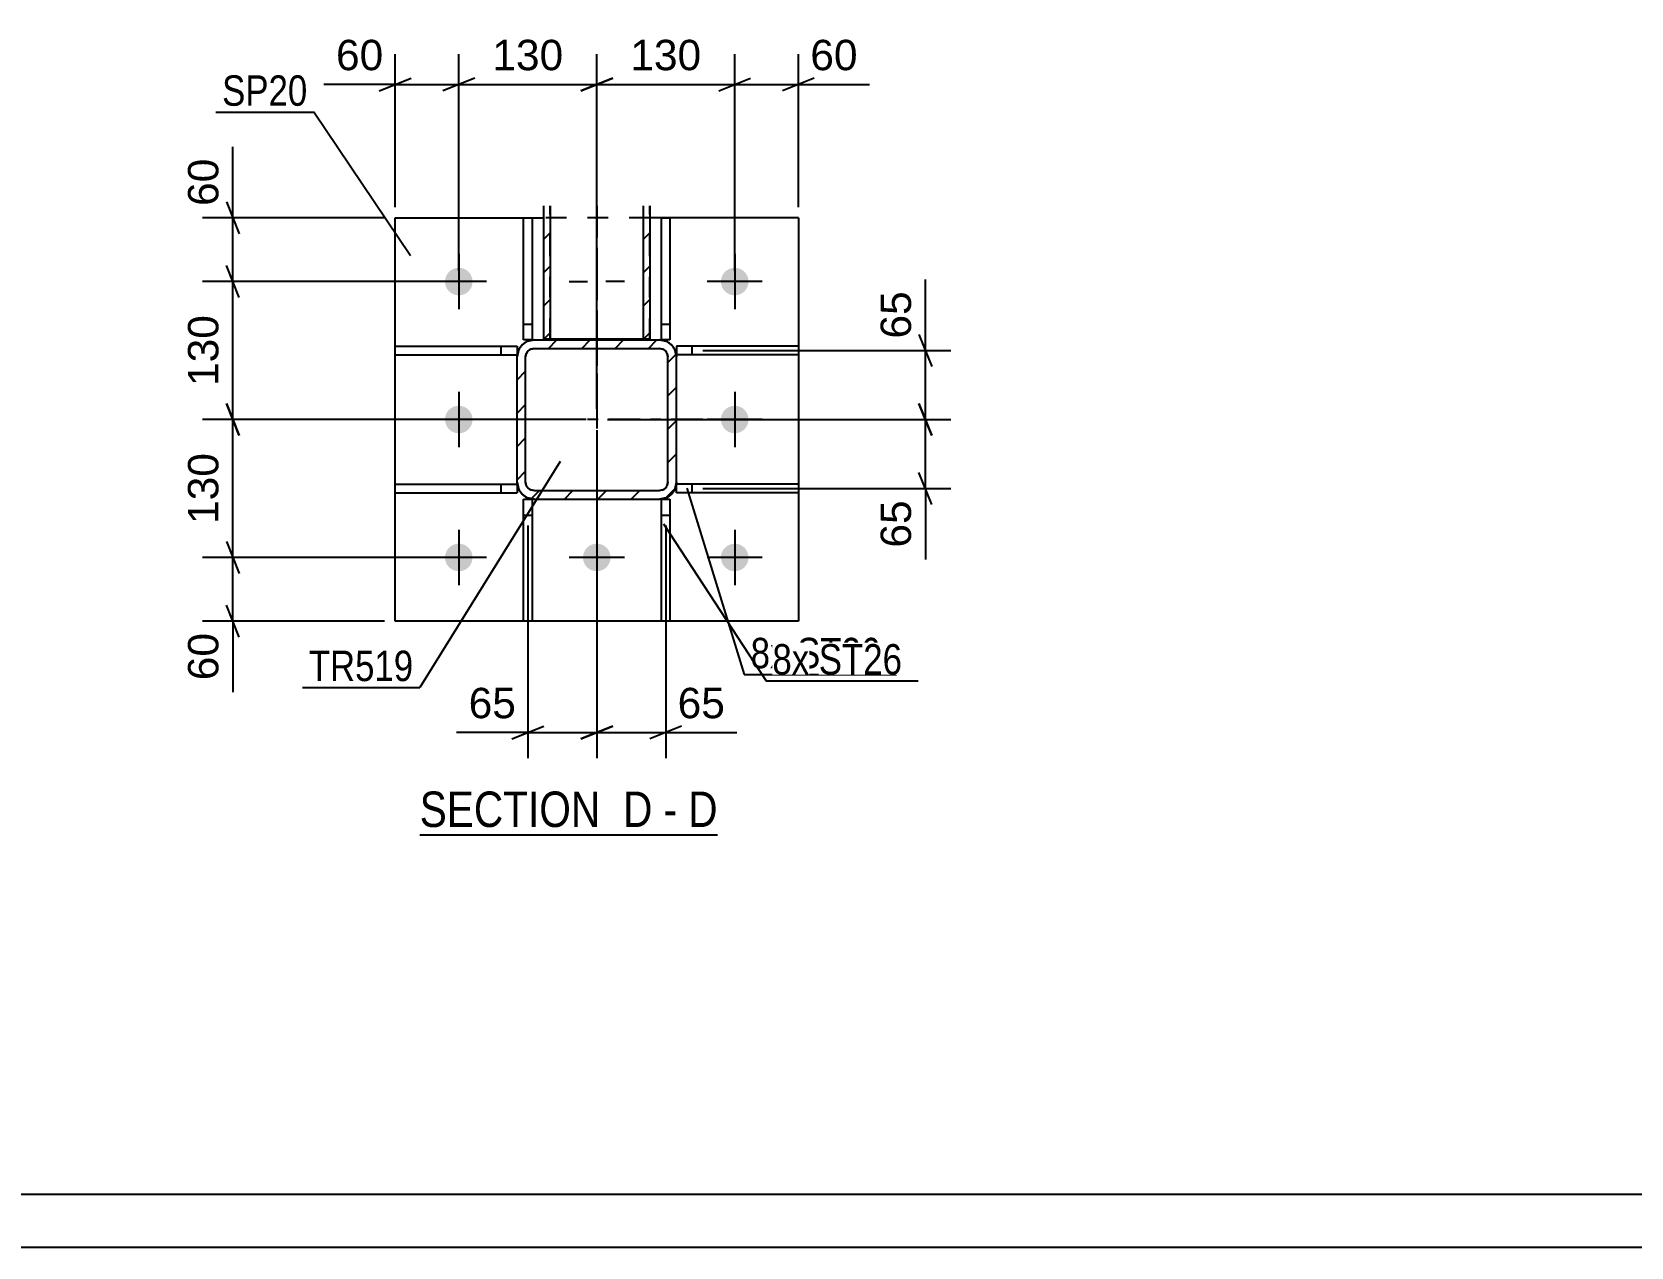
# Model space of a CAD drawing. Header units: millimetres. Extents: x -136 to 705, y -401 to 193.
# Drawn here: x 86.1 to 236.8, y -400.8 to -286.3 of the extents above; entities that cross this region are included whole.
import ezdxf

# ---------------------------------------------------------------- set-up
doc = ezdxf.new("R2010")
doc.units = ezdxf.units.MM
doc.linetypes.add('DXK_LINE_DOT2', pattern=[3.9198, 1.9599, -1.9599])
doc.linetypes.add('DXK_LINE_DOT3', pattern=[5.9187, 2.979, -0.9799, 0.9799, -0.9799])
doc.styles.add('Arial', font='ARIAL.TTF', dxfattribs={"height": 0.2})
doc.styles.add('Arial Narrow', font='ARIALN.TTF', dxfattribs={"height": 0.2})

# ---------------------------------------------------------------- blocks, each defined once
blk = doc.blocks.new('Unknown-318464307-1115')
at = {"color": 5, "linetype": 'Continuous'}
for p, q in [((-130.8, -395.79), (700.2, -395.79)), ((-135.8, -400.79), (705.2, -400.79))]:
    blk.add_line(p, q, dxfattribs=at)
blk = doc.blocks.new('Unknown-318464307-13 - 1228')
at = {"color": 6, "linetype": 'Continuous'}
blk.add_line((122.64, -361.95), (150.71, -361.95), dxfattribs=at)
at = {"color": 0, "linetype": 'Continuous'}
for points in [[(140.75, -361.2), (140.75, -357.7), (122.64, -357.7), (122.64, -361.2)], [(144.57, -361.2), (144.57, -357.7), (141.8, -357.7), (141.8, -361.2)], [(146.89, -361.2), (146.89, -357.7), (145.62, -357.7), (145.62, -361.2)], [(150.71, -361.2), (150.71, -357.7), (147.94, -357.7), (147.94, -361.2)]]:
    blk.add_wipeout(points, dxfattribs=at)
at = {"color": 7, "linetype": 'Continuous', "style": 'Arial Narrow'}
for s, p in [('SECTION ', (122.64, -361.2)), ('D', (141.8, -361.2)), ('D', (147.94, -361.2)), ('-', (145.62, -361.2))]:
    blk.add_text(s, height=3.34, dxfattribs=at).set_placement(p)
blk = doc.blocks.new('Part-318464307-1425 - 1228')
at = {"color": 2, "linetype": 'Continuous'}
for p, q in [((158.32, -328.9), (146.82, -328.9)), ((146.82, -329.7), (146.82, -328.9)), ((158.32, -329.7), (146.82, -329.7)), ((158.32, -328.9), (158.32, -329.7))]:
    blk.add_line(p, q, dxfattribs=at)
at = {"color": 7, "linetype": 'DXK_LINE_DOT2'}
blk.add_line((148.32, -329.7), (148.32, -328.9), dxfattribs=at)
blk = doc.blocks.new('Part-318464307-1430 - 1228')
at = {"color": 2, "linetype": 'Continuous'}
for p, q in [((158.32, -315.9), (146.82, -315.9)), ((146.82, -315.9), (146.82, -316.7)), ((158.32, -315.9), (158.32, -316.7)), ((158.32, -316.7), (146.82, -316.7))]:
    blk.add_line(p, q, dxfattribs=at)
at = {"color": 7, "linetype": 'DXK_LINE_DOT2'}
blk.add_line((148.32, -316.7), (148.32, -315.9), dxfattribs=at)
blk = doc.blocks.new('Part-318464307-1302 - 1228')
at = {"linetype": 'Continuous'}
h = blk.add_hatch(dxfattribs=at)
h.set_pattern_fill('', scale=0.7, style=0, pattern_type=0)
h.set_pattern_definition([(45, (145.8309, -330.1782), (-1.57154, 1.57154), [])])
h.paths.add_polyline_path([(145.22, -330.3), (145.83, -330.18), (146.35, -329.83), (146.7, -329.31), (146.82, -328.7), (146.82, -316.9), (146.7, -316.29), (146.35, -315.77), (145.83, -315.42), (145.22, -315.3), (133.42, -315.3), (132.81, -315.42), (132.29, -315.77), (131.94, -316.29), (131.82, -316.9), (131.82, -328.7), (131.94, -329.31), (132.29, -329.83), (132.81, -330.18), (133.42, -330.3)])
h.paths.add_polyline_path([(133.42, -329.5), (133.11, -329.44), (132.85, -329.27), (132.68, -329.01), (132.62, -328.7), (132.62, -316.9), (132.68, -316.59), (132.85, -316.33), (133.11, -316.16), (133.42, -316.1), (145.22, -316.1), (145.52, -316.16), (145.78, -316.33), (145.96, -316.59), (146.02, -316.9), (146.02, -328.7), (145.96, -329.01), (145.78, -329.27), (145.52, -329.44), (145.22, -329.5)])
at = {"color": 7, "linetype": 'DXK_LINE_DOT3'}
for p, q in [((139.32, -312.8), (139.32, -332.8)), ((149.32, -322.8), (129.32, -322.8))]:
    blk.add_line(p, q, dxfattribs=at)
at = {"color": 7, "linetype": 'DXK_LINE_DOT2'}
for p, q in [((131.82, -316.9), (131.94, -316.29)), ((132.81, -315.42), (133.42, -315.3)), ((133.42, -316.1), (133.11, -316.16)), ((133.42, -315.3), (145.22, -315.3)), ((133.42, -316.1), (145.22, -316.1)), ((145.22, -315.3), (145.83, -315.42)), ((145.52, -316.16), (145.22, -316.1)), ((146.7, -316.29), (146.82, -316.9)), ((131.82, -328.7), (131.82, -316.9)), ((132.68, -316.59), (132.62, -316.9)), ((132.62, -328.7), (132.62, -316.9)), ((146.02, -316.9), (145.96, -316.59)), ((146.02, -328.7), (146.02, -316.9)), ((146.82, -328.7), (146.82, -316.9)), ((131.94, -329.31), (131.82, -328.7)), ((132.62, -328.7), (132.68, -329.01)), ((133.11, -329.44), (133.42, -329.5)), ((133.42, -329.5), (145.22, -329.5)), ((145.22, -329.5), (145.52, -329.44)), ((145.96, -329.01), (146.02, -328.7)), ((146.82, -328.7), (146.7, -329.31)), ((133.42, -330.3), (132.81, -330.18)), ((133.42, -330.3), (145.22, -330.3)), ((145.83, -330.18), (145.22, -330.3))]:
    blk.add_line(p, q, dxfattribs=at)
at = {"color": 2, "linetype": 'Continuous'}
for p, q in [((131.94, -316.29), (131.82, -316.9)), ((133.42, -315.3), (132.81, -315.42)), ((133.11, -316.16), (133.42, -316.1)), ((133.42, -315.3), (145.22, -315.3)), ((133.42, -316.1), (145.22, -316.1)), ((145.83, -315.42), (145.22, -315.3)), ((145.22, -316.1), (145.52, -316.16)), ((146.82, -316.9), (146.7, -316.29)), ((131.82, -328.7), (131.82, -316.9)), ((132.62, -316.9), (132.68, -316.59)), ((132.62, -328.7), (132.62, -316.9)), ((145.96, -316.59), (146.02, -316.9)), ((146.02, -328.7), (146.02, -316.9)), ((146.82, -328.7), (146.82, -316.9)), ((131.82, -328.7), (131.94, -329.31)), ((132.68, -329.01), (132.62, -328.7)), ((133.42, -329.5), (133.11, -329.44)), ((133.42, -329.5), (145.22, -329.5)), ((145.52, -329.44), (145.22, -329.5)), ((146.02, -328.7), (145.96, -329.01)), ((146.7, -329.31), (146.82, -328.7)), ((132.81, -330.18), (133.42, -330.3)), ((133.42, -330.3), (145.22, -330.3)), ((145.22, -330.3), (145.83, -330.18))]:
    blk.add_line(p, q, dxfattribs=at)
at = {"color": 7, "linetype": 'DXK_LINE_DOT2'}
for centre, radius, start, end in [((133.42, -316.9), 1.6, 112.5, 157.5), ((133.42, -316.9), 0.8, 112.5, 157.5), ((145.22, -316.9), 0.8, 22.5, 67.5), ((145.22, -316.9), 1.6, 22.5, 67.5), ((133.42, -328.7), 1.6, 202.5, 247.5), ((133.42, -328.7), 0.8, 202.5, 247.5), ((145.22, -328.7), 0.8, 292.5, 337.5), ((145.22, -328.7), 1.6, 292.5, 337.5)]:
    blk.add_arc(centre, radius, start, end, dxfattribs=at)
at = {"color": 2, "linetype": 'Continuous'}
for centre, radius, start, end in [((133.42, -316.9), 1.6, 112.5, 157.5), ((133.42, -316.9), 0.8, 112.5, 157.5), ((145.22, -316.9), 0.8, 22.5, 67.5), ((145.22, -316.9), 1.6, 22.5, 67.5), ((133.42, -328.7), 1.6, 202.5, 247.5), ((133.42, -328.7), 0.8, 202.5, 247.5), ((145.22, -328.7), 0.8, 292.5, 337.5), ((145.22, -328.7), 1.6, 292.5, 337.5)]:
    blk.add_arc(centre, radius, start, end, dxfattribs=at)
blk = doc.blocks.new('Part-318464307-1420 - 1228')
at = {"color": 2, "linetype": 'Continuous'}
for p, q in [((120.32, -316.7), (120.32, -315.9)), ((120.32, -315.9), (131.82, -315.9)), ((131.82, -315.9), (131.82, -316.7)), ((120.32, -316.7), (131.82, -316.7))]:
    blk.add_line(p, q, dxfattribs=at)
at = {"color": 7, "linetype": 'DXK_LINE_DOT2'}
blk.add_line((130.32, -316.7), (130.32, -315.9), dxfattribs=at)
blk = doc.blocks.new('Part-318464307-1316 - 1228')
at = {"linetype": 'Continuous'}
h = blk.add_hatch(dxfattribs=at)
h.set_pattern_fill('', scale=0.7, style=0, pattern_type=0)
h.set_pattern_definition([(45, (134.3186, -302.6606), (-1.57154, 1.57154), [])])
h.paths.add_polyline_path([(134.92, -302.66), (134.32, -302.66), (134.32, -315.23), (134.92, -315.23)])
h = blk.add_hatch(dxfattribs=at)
h.set_pattern_fill('', scale=0.7, style=0, pattern_type=0)
h.set_pattern_definition([(45, (143.7186, -302.6606), (-1.57154, 1.57154), [])])
h.paths.add_polyline_path([(144.32, -302.66), (143.72, -302.66), (143.72, -315.23), (144.32, -315.23)])
at = {"color": 7, "linetype": 'DXK_LINE_DOT2'}
for p, q in [((134.32, -315.23), (134.32, -302.66)), ((134.92, -315.23), (134.92, -302.66)), ((143.72, -315.23), (143.72, -302.66)), ((144.32, -315.23), (144.32, -302.66)), ((134.32, -315.23), (134.41, -315.23)), ((134.41, -315.23), (134.67, -315.23)), ((134.67, -315.23), (134.92, -315.23)), ((143.67, -315.23), (143.72, -315.23)), ((143.72, -315.23), (144.32, -315.23))]:
    blk.add_line(p, q, dxfattribs=at)
at = {"color": 2, "linetype": 'Continuous'}
for p, q in [((134.32, -315.23), (134.32, -302.66)), ((134.92, -302.66), (134.92, -315.23)), ((143.72, -315.23), (143.72, -302.66)), ((144.32, -302.66), (144.32, -315.23)), ((134.92, -315.23), (134.32, -315.23)), ((143.67, -315.23), (134.92, -315.23)), ((143.72, -315.23), (143.67, -315.23)), ((144.32, -315.23), (143.72, -315.23))]:
    blk.add_line(p, q, dxfattribs=at)
at = {"color": 7, "linetype": 'DXK_LINE_DOT3'}
blk.add_line((139.32, -302.66), (139.32, -325.23), dxfattribs=at)
blk = doc.blocks.new('Part-318464307-1375 - 1228')
at = {"color": 2, "linetype": 'Continuous'}
for p, q in [((120.32, -303.8), (134.32, -303.8)), ((120.32, -341.8), (120.32, -303.8)), ((158.32, -303.8), (144.32, -303.8)), ((158.32, -303.8), (158.32, -341.8)), ((158.32, -341.8), (120.32, -341.8))]:
    blk.add_line(p, q, dxfattribs=at)
at = {"color": 7, "linetype": 'DXK_LINE_DOT2'}
blk.add_line((144.32, -303.8), (134.32, -303.8), dxfattribs=at)
blk = doc.blocks.new('Part-318464307-1438 - 1228')
at = {"color": 2, "linetype": 'Continuous'}
for p, q in [((132.42, -341.8), (132.42, -330.3)), ((132.42, -330.3), (133.22, -330.3)), ((133.22, -330.3), (133.22, -341.8)), ((133.22, -341.8), (132.42, -341.8))]:
    blk.add_line(p, q, dxfattribs=at)
at = {"color": 7, "linetype": 'DXK_LINE_DOT2'}
blk.add_line((132.42, -331.8), (133.22, -331.8), dxfattribs=at)
blk = doc.blocks.new('Part-318464307-1443 - 1228')
at = {"color": 2, "linetype": 'Continuous'}
for p, q in [((145.42, -341.8), (145.42, -330.3)), ((145.42, -330.3), (146.22, -330.3)), ((146.22, -330.3), (146.22, -341.8)), ((146.22, -341.8), (145.42, -341.8))]:
    blk.add_line(p, q, dxfattribs=at)
at = {"color": 7, "linetype": 'DXK_LINE_DOT2'}
blk.add_line((145.42, -331.8), (146.22, -331.8), dxfattribs=at)
blk = doc.blocks.new('Part-318464307-1448 - 1228')
at = {"color": 2, "linetype": 'Continuous'}
for p, q in [((132.42, -315.3), (132.42, -303.8)), ((132.42, -303.8), (133.22, -303.8)), ((133.22, -303.8), (133.22, -315.3)), ((133.22, -315.3), (132.42, -315.3))]:
    blk.add_line(p, q, dxfattribs=at)
at = {"color": 7, "linetype": 'DXK_LINE_DOT2'}
blk.add_line((132.42, -313.8), (133.22, -313.8), dxfattribs=at)
blk = doc.blocks.new('Part-318464307-1453 - 1228')
at = {"color": 2, "linetype": 'Continuous'}
for p, q in [((145.42, -315.3), (145.42, -303.8)), ((145.42, -303.8), (146.22, -303.8)), ((146.22, -303.8), (146.22, -315.3)), ((146.22, -315.3), (145.42, -315.3))]:
    blk.add_line(p, q, dxfattribs=at)
at = {"color": 7, "linetype": 'DXK_LINE_DOT2'}
blk.add_line((145.42, -313.8), (146.22, -313.8), dxfattribs=at)
blk = doc.blocks.new('Part-318464307-1458 - 1228')
at = {"color": 2, "linetype": 'Continuous'}
for p, q in [((120.32, -329.7), (120.32, -328.9)), ((120.32, -328.9), (131.82, -328.9)), ((120.32, -329.7), (131.82, -329.7)), ((131.82, -328.9), (131.82, -329.7))]:
    blk.add_line(p, q, dxfattribs=at)
at = {"color": 7, "linetype": 'DXK_LINE_DOT2'}
blk.add_line((130.32, -329.7), (130.32, -328.9), dxfattribs=at)
blk = doc.blocks.new('Bolt-318464307-1477 - 1228')
at = {"linetype": 'Continuous'}
for points in [[(127.62, -309.8, -1), (125.02, -309.8, -1)], [(153.62, -309.8, -1), (151.02, -309.8, -1)], [(127.62, -322.8, -1), (125.02, -322.8, -1)], [(153.62, -322.8, -1), (151.02, -322.8, -1)], [(127.62, -335.8, -1), (125.02, -335.8, -1)], [(140.62, -335.8, -1), (138.02, -335.8, -1)], [(153.62, -335.8, -1), (151.02, -335.8, -1)]]:
    blk.add_hatch(color=1, dxfattribs=at).paths.add_polyline_path(points)
at = {"color": 1, "linetype": 'Continuous'}
for p, q in [((126.32, -307.2), (126.32, -312.4)), ((139.32, -307.2), (139.32, -308.93)), ((152.32, -307.2), (152.32, -312.4)), ((128.92, -309.8), (123.72, -309.8)), ((136.72, -309.8), (138.45, -309.8)), ((141.92, -309.8), (140.19, -309.8)), ((154.92, -309.8), (149.72, -309.8)), ((139.32, -312.4), (139.32, -310.67)), ((126.32, -320.2), (126.32, -325.4)), ((152.32, -320.2), (152.32, -325.4)), ((128.92, -322.8), (123.72, -322.8)), ((154.92, -322.8), (149.72, -322.8)), ((126.32, -333.2), (126.32, -338.4)), ((139.32, -333.2), (139.32, -338.4)), ((152.32, -333.2), (152.32, -338.4)), ((128.92, -335.8), (123.72, -335.8)), ((141.92, -335.8), (136.72, -335.8)), ((154.92, -335.8), (149.72, -335.8))]:
    blk.add_line(p, q, dxfattribs=at)
blk = doc.blocks.new('StraightDimension-318464307-1562 - 1228')
at = {"color": 7, "linetype": 'Continuous'}
for p, q in [((169.68, -314.8), (170.88, -317.8)), ((149.32, -316.3), (172.68, -316.3)), ((170.28, -322.8), (170.28, -316.3)), ((170.88, -324.3), (169.68, -321.3)), ((140.32, -322.8), (172.68, -322.8))]:
    blk.add_line(p, q, dxfattribs=at)
at = {"color": 0}
blk.add_wipeout([(169.53, -310.13), (165.33, -310.13), (165.33, -315.77), (169.53, -315.77)], dxfattribs=at)
at = {"color": 7, "linetype": 'Continuous'}
blk.add_line((170.28, -316.3), (170.28, -309.6), dxfattribs=at)
blk.add_line((170.28, -316.3), (170.28, -309.6), dxfattribs=at)
at = {"color": 3, "style": 'Arial'}
blk.add_text('65', height=2.865, rotation=90.0002, dxfattribs=at).set_placement((168.93, -315.17))
blk = doc.blocks.new('StraightDimension-318464307-1585 - 1228')
at = {"color": 7, "linetype": 'Continuous'}
for p, q in [((139.32, -323.8), (139.32, -354.7)), ((145.82, -332.8), (145.82, -354.7)), ((137.82, -352.9), (140.82, -351.7)), ((139.32, -352.3), (145.82, -352.3)), ((147.32, -351.7), (144.32, -352.9))]:
    blk.add_line(p, q, dxfattribs=at)
at = {"color": 0}
blk.add_wipeout([(151.99, -351.55), (151.99, -347.35), (146.34, -347.35), (146.34, -351.55)], dxfattribs=at)
at = {"color": 7, "linetype": 'Continuous'}
blk.add_line((145.82, -352.3), (152.52, -352.3), dxfattribs=at)
blk.add_line((145.82, -352.3), (152.52, -352.3), dxfattribs=at)
at = {"color": 3, "style": 'Arial'}
blk.add_text('65', height=2.865, dxfattribs=at).set_placement((146.94, -350.95))
blk = doc.blocks.new('StraightDimension-318464307-1482 - 1228')
at = {"color": 7, "linetype": 'Continuous'}
for p, q in [((104.42, -334.3), (105.62, -337.3)), ((125.32, -335.8), (102.17, -335.8)), ((105.02, -341.8), (105.02, -335.8)), ((105.62, -343.3), (104.42, -340.3)), ((119.32, -341.8), (102.17, -341.8))]:
    blk.add_line(p, q, dxfattribs=at)
at = {"color": 0}
blk.add_wipeout([(104.27, -342.32), (100.07, -342.32), (100.07, -347.97), (104.27, -347.97)], dxfattribs=at)
at = {"color": 7, "linetype": 'Continuous'}
blk.add_line((105.02, -341.8), (105.02, -348.5), dxfattribs=at)
blk.add_line((105.02, -341.8), (105.02, -348.5), dxfattribs=at)
at = {"color": 3, "style": 'Arial'}
blk.add_text('60', height=2.865, rotation=90.0002, dxfattribs=at).set_placement((103.67, -347.37))
blk = doc.blocks.new('StraightDimension-318464307-1573 - 1228')
at = {"color": 7, "linetype": 'Continuous'}
for p, q in [((169.68, -321.3), (170.88, -324.3)), ((140.32, -322.8), (172.68, -322.8)), ((170.28, -329.3), (170.28, -322.8)), ((170.88, -330.8), (169.68, -327.8)), ((149.32, -329.3), (172.68, -329.3))]:
    blk.add_line(p, q, dxfattribs=at)
at = {"color": 0}
blk.add_wipeout([(169.53, -329.82), (165.33, -329.82), (165.33, -335.47), (169.53, -335.47)], dxfattribs=at)
at = {"color": 7, "linetype": 'Continuous'}
blk.add_line((170.28, -329.3), (170.28, -336), dxfattribs=at)
blk.add_line((170.28, -329.3), (170.28, -336), dxfattribs=at)
at = {"color": 3, "style": 'Arial'}
blk.add_text('65', height=2.865, rotation=90.0002, dxfattribs=at).set_placement((168.93, -334.87))
blk = doc.blocks.new('StraightDimension-318464307-1492 - 1228')
at = {"color": 7, "linetype": 'Continuous'}
for p, q in [((105.62, -324.3), (104.42, -321.3)), ((138.32, -322.8), (102.17, -322.8)), ((105.02, -335.8), (105.02, -322.8)), ((104.42, -334.3), (105.62, -337.3)), ((125.32, -335.8), (102.17, -335.8))]:
    blk.add_line(p, q, dxfattribs=at)
at = {"color": 0}
blk.add_wipeout([(104.27, -325.36), (100.07, -325.36), (100.07, -333.24), (104.27, -333.24)], dxfattribs=at)
at = {"color": 3, "style": 'Arial'}
blk.add_text('130', height=2.865, rotation=90.0002, dxfattribs=at).set_placement((103.67, -332.64))
blk = doc.blocks.new('StraightDimension-318464307-1506 - 1228')
at = {"color": 7, "linetype": 'Continuous'}
for p, q in [((105.62, -311.3), (104.42, -308.3)), ((125.32, -309.8), (102.17, -309.8)), ((105.02, -322.8), (105.02, -309.8)), ((104.42, -321.3), (105.62, -324.3)), ((138.32, -322.8), (102.17, -322.8))]:
    blk.add_line(p, q, dxfattribs=at)
at = {"color": 0}
blk.add_wipeout([(104.27, -312.36), (100.07, -312.36), (100.07, -320.24), (104.27, -320.24)], dxfattribs=at)
at = {"color": 3, "style": 'Arial'}
blk.add_text('130', height=2.865, rotation=90.0002, dxfattribs=at).set_placement((103.67, -319.64))
blk = doc.blocks.new('StraightDimension-318464307-1520 - 1228')
at = {"color": 7, "linetype": 'Continuous'}
for p, q in [((104.42, -302.3), (105.62, -305.3)), ((119.32, -303.8), (102.17, -303.8)), ((105.02, -309.8), (105.02, -303.8)), ((105.62, -311.3), (104.42, -308.3)), ((125.32, -309.8), (102.17, -309.8))]:
    blk.add_line(p, q, dxfattribs=at)
at = {"color": 0}
blk.add_wipeout([(104.27, -297.63), (100.07, -297.63), (100.07, -303.27), (104.27, -303.27)], dxfattribs=at)
at = {"color": 7, "linetype": 'Continuous'}
blk.add_line((105.02, -303.8), (105.02, -297.1), dxfattribs=at)
blk.add_line((105.02, -303.8), (105.02, -297.1), dxfattribs=at)
at = {"color": 3, "style": 'Arial'}
blk.add_text('60', height=2.865, rotation=90.0002, dxfattribs=at).set_placement((103.67, -302.67))
blk = doc.blocks.new('StraightDimension-318464307-1525 - 1228')
at = {"color": 7, "linetype": 'Continuous'}
for p, q in [((120.32, -302.8), (120.32, -288.38)), ((126.32, -308.8), (126.32, -288.38)), ((118.82, -291.83), (121.82, -290.63)), ((127.82, -290.63), (124.82, -291.83)), ((120.32, -291.23), (126.32, -291.23))]:
    blk.add_line(p, q, dxfattribs=at)
at = {"color": 0}
blk.add_wipeout([(119.79, -290.48), (119.79, -286.28), (114.15, -286.28), (114.15, -290.48)], dxfattribs=at)
at = {"color": 7, "linetype": 'Continuous'}
blk.add_line((120.32, -291.23), (113.62, -291.23), dxfattribs=at)
blk.add_line((120.32, -291.23), (113.62, -291.23), dxfattribs=at)
at = {"color": 3, "style": 'Arial'}
blk.add_text('60', height=2.865, dxfattribs=at).set_placement((114.75, -289.88))
blk = doc.blocks.new('StraightDimension-318464307-1529 - 1228')
at = {"color": 7, "linetype": 'Continuous'}
for p, q in [((126.32, -308.8), (126.32, -288.38)), ((139.32, -321.8), (139.32, -288.38)), ((127.82, -290.63), (124.82, -291.83)), ((137.82, -291.83), (140.82, -290.63)), ((126.32, -291.23), (139.32, -291.23))]:
    blk.add_line(p, q, dxfattribs=at)
at = {"color": 0}
blk.add_wipeout([(136.75, -290.48), (136.75, -286.28), (128.88, -286.28), (128.88, -290.48)], dxfattribs=at)
at = {"color": 3, "style": 'Arial'}
blk.add_text('130', height=2.865, dxfattribs=at).set_placement((129.48, -289.88))
blk = doc.blocks.new('StraightDimension-318464307-1543 - 1228')
at = {"color": 7, "linetype": 'Continuous'}
for p, q in [((139.32, -321.8), (139.32, -288.38)), ((152.32, -308.8), (152.32, -288.38)), ((140.82, -290.63), (137.82, -291.83)), ((150.82, -291.83), (153.82, -290.63)), ((139.32, -291.23), (152.32, -291.23))]:
    blk.add_line(p, q, dxfattribs=at)
at = {"color": 0}
blk.add_wipeout([(149.75, -290.48), (149.75, -286.28), (141.88, -286.28), (141.88, -290.48)], dxfattribs=at)
at = {"color": 3, "style": 'Arial'}
blk.add_text('130', height=2.865, dxfattribs=at).set_placement((142.48, -289.88))
blk = doc.blocks.new('StraightDimension-318464307-1557 - 1228')
at = {"color": 7, "linetype": 'Continuous'}
for p, q in [((152.32, -308.8), (152.32, -288.38)), ((158.32, -302.8), (158.32, -288.38)), ((150.82, -291.83), (153.82, -290.63)), ((159.82, -290.63), (156.82, -291.83)), ((152.32, -291.23), (158.32, -291.23))]:
    blk.add_line(p, q, dxfattribs=at)
at = {"color": 0}
blk.add_wipeout([(164.49, -290.48), (164.49, -286.28), (158.84, -286.28), (158.84, -290.48)], dxfattribs=at)
at = {"color": 7, "linetype": 'Continuous'}
blk.add_line((158.32, -291.23), (165.02, -291.23), dxfattribs=at)
blk.add_line((158.32, -291.23), (165.02, -291.23), dxfattribs=at)
at = {"color": 3, "style": 'Arial'}
blk.add_text('60', height=2.865, dxfattribs=at).set_placement((159.44, -289.88))
blk = doc.blocks.new('StraightDimension-318464307-1596 - 1228')
at = {"color": 7, "linetype": 'Continuous'}
for p, q in [((139.32, -323.8), (139.32, -354.7)), ((132.82, -332.8), (132.82, -354.7)), ((131.32, -352.9), (134.32, -351.7)), ((132.82, -352.3), (139.32, -352.3)), ((140.82, -351.7), (137.82, -352.9))]:
    blk.add_line(p, q, dxfattribs=at)
at = {"color": 0}
blk.add_wipeout([(132.29, -351.55), (132.29, -347.35), (126.65, -347.35), (126.65, -351.55)], dxfattribs=at)
at = {"color": 7, "linetype": 'Continuous'}
blk.add_line((132.82, -352.3), (126.12, -352.3), dxfattribs=at)
blk.add_line((132.82, -352.3), (126.12, -352.3), dxfattribs=at)
at = {"color": 3, "style": 'Arial'}
blk.add_text('65', height=2.865, dxfattribs=at).set_placement((127.25, -350.95))
blk = doc.blocks.new('Mark-318464307-1297 - 1228')
at = {"color": 0}
blk.add_wipeout([(122.05, -347.45), (122.05, -344.45), (112.18, -344.45), (112.18, -347.45)], dxfattribs=at)
blk.add_wipeout([(122.05, -347.45), (122.05, -344.45), (112.18, -344.45), (112.18, -347.45)], dxfattribs=at)
at = {"color": 30, "linetype": 'Continuous'}
for p in [(135.88, -326.76), (111.58, -348.05)]:
    blk.add_line(p, (122.65, -348.05), dxfattribs=at)
at = {"color": 3, "style": 'Arial Narrow'}
blk.add_text('TR519', height=2.863, dxfattribs=at).set_placement((112.18, -347.45))
blk = doc.blocks.new('MarkSet-318464307-1629 - 1228')
at = {"color": 0}
for points in [[(157.29, -346.24), (157.29, -343.24), (153.82, -343.24), (153.82, -346.24)], [(166.05, -346.24), (166.05, -343.24), (158.19, -343.24), (158.19, -346.24)]]:
    blk.add_wipeout(points, dxfattribs=at)
for points in [[(157.29, -346.24), (157.29, -343.24), (153.82, -343.24), (153.82, -346.24)], [(166.05, -346.24), (166.05, -343.24), (158.19, -343.24), (158.19, -346.24)]]:
    blk.add_wipeout(points, dxfattribs=at)
at = {"color": 30, "linetype": 'Continuous'}
for p, q in [((147.81, -329.28), (153.22, -346.84)), ((153.22, -346.84), (167.55, -346.84))]:
    blk.add_line(p, q, dxfattribs=at)
at = {"color": 3, "style": 'Arial Narrow'}
for s, p in [('8x', (153.82, -346.24)), ('ST26', (158.19, -346.24))]:
    blk.add_text(s, height=2.863, dxfattribs=at).set_placement(p)
blk = doc.blocks.new('Mark-318464307-1371 - 1228')
at = {"color": 0}
blk.add_wipeout([(112.06, -293.23), (112.06, -290.23), (104.02, -290.23), (104.02, -293.23)], dxfattribs=at)
blk.add_wipeout([(112.06, -293.23), (112.06, -290.23), (104.02, -290.23), (104.02, -293.23)], dxfattribs=at)
at = {"color": 30, "linetype": 'Continuous'}
for p in [(103.42, -293.83), (121.78, -307.37)]:
    blk.add_line(p, (112.66, -293.83), dxfattribs=at)
at = {"color": 3, "style": 'Arial Narrow'}
blk.add_text('SP20', height=2.863, dxfattribs=at).set_placement((104.02, -293.23))
blk = doc.blocks.new('MarkSet-318464307-1641 - 1228')
at = {"color": 0}
for points in [[(159.34, -346.83), (159.34, -343.83), (155.87, -343.83), (155.87, -346.83)], [(168.09, -346.83), (168.09, -343.83), (160.24, -343.83), (160.24, -346.83)]]:
    blk.add_wipeout(points, dxfattribs=at)
for points in [[(159.34, -346.83), (159.34, -343.83), (155.87, -343.83), (155.87, -346.83)], [(168.09, -346.83), (168.09, -343.83), (160.24, -343.83), (160.24, -346.83)]]:
    blk.add_wipeout(points, dxfattribs=at)
at = {"color": 30, "linetype": 'Continuous'}
for p, q in [((145.61, -332.63), (155.27, -347.43)), ((155.27, -347.43), (169.59, -347.43))]:
    blk.add_line(p, q, dxfattribs=at)
at = {"color": 3, "style": 'Arial Narrow'}
for s, p in [('8x', (155.87, -346.83)), ('ST26', (160.24, -346.83))]:
    blk.add_text(s, height=2.863, dxfattribs=at).set_placement(p)

msp = doc.modelspace()

# ---------------------------------------------------------------- block references
for name in ['Unknown-318464307-1115', 'Part-318464307-1316 - 1228', 'Part-318464307-1375 - 1228', 'Part-318464307-1448 - 1228', 'Part-318464307-1453 - 1228', 'Bolt-318464307-1477 - 1228', 'Part-318464307-1302 - 1228', 'Part-318464307-1420 - 1228', 'Part-318464307-1430 - 1228', 'Part-318464307-1458 - 1228', 'Part-318464307-1425 - 1228', 'Part-318464307-1438 - 1228', 'Part-318464307-1443 - 1228']:
    msp.add_blockref(name, (0, 0))

# ---------------------------------------------------------------- next in the draw order: block references
for name in ['StraightDimension-318464307-1562 - 1228', 'StraightDimension-318464307-1482 - 1228', 'Unknown-318464307-13 - 1228']:
    msp.add_blockref(name, (0, 0))

# ---------------------------------------------------------------- next in the draw order: block references
msp.add_blockref('StraightDimension-318464307-1585 - 1228', (0, 0))

# ---------------------------------------------------------------- next in the draw order: block references
for name in ['StraightDimension-318464307-1492 - 1228', 'StraightDimension-318464307-1573 - 1228']:
    msp.add_blockref(name, (0, 0))

# ---------------------------------------------------------------- next in the draw order: block references
for name in ['StraightDimension-318464307-1506 - 1228', 'MarkSet-318464307-1629 - 1228']:
    msp.add_blockref(name, (0, 0))

# ---------------------------------------------------------------- next in the draw order: block references
for name in ['StraightDimension-318464307-1520 - 1228', 'StraightDimension-318464307-1596 - 1228', 'MarkSet-318464307-1641 - 1228']:
    msp.add_blockref(name, (0, 0))

# ---------------------------------------------------------------- next in the draw order: block references
for name in ['StraightDimension-318464307-1525 - 1228', 'Mark-318464307-1297 - 1228']:
    msp.add_blockref(name, (0, 0))

# ---------------------------------------------------------------- next in the draw order: block references
for name in ['StraightDimension-318464307-1529 - 1228', 'Mark-318464307-1371 - 1228']:
    msp.add_blockref(name, (0, 0))

# ---------------------------------------------------------------- next in the draw order: block references
msp.add_blockref('StraightDimension-318464307-1543 - 1228', (0, 0))

# ---------------------------------------------------------------- next in the draw order: block references
msp.add_blockref('StraightDimension-318464307-1557 - 1228', (0, 0))

doc.saveas('drawing.dxf')
